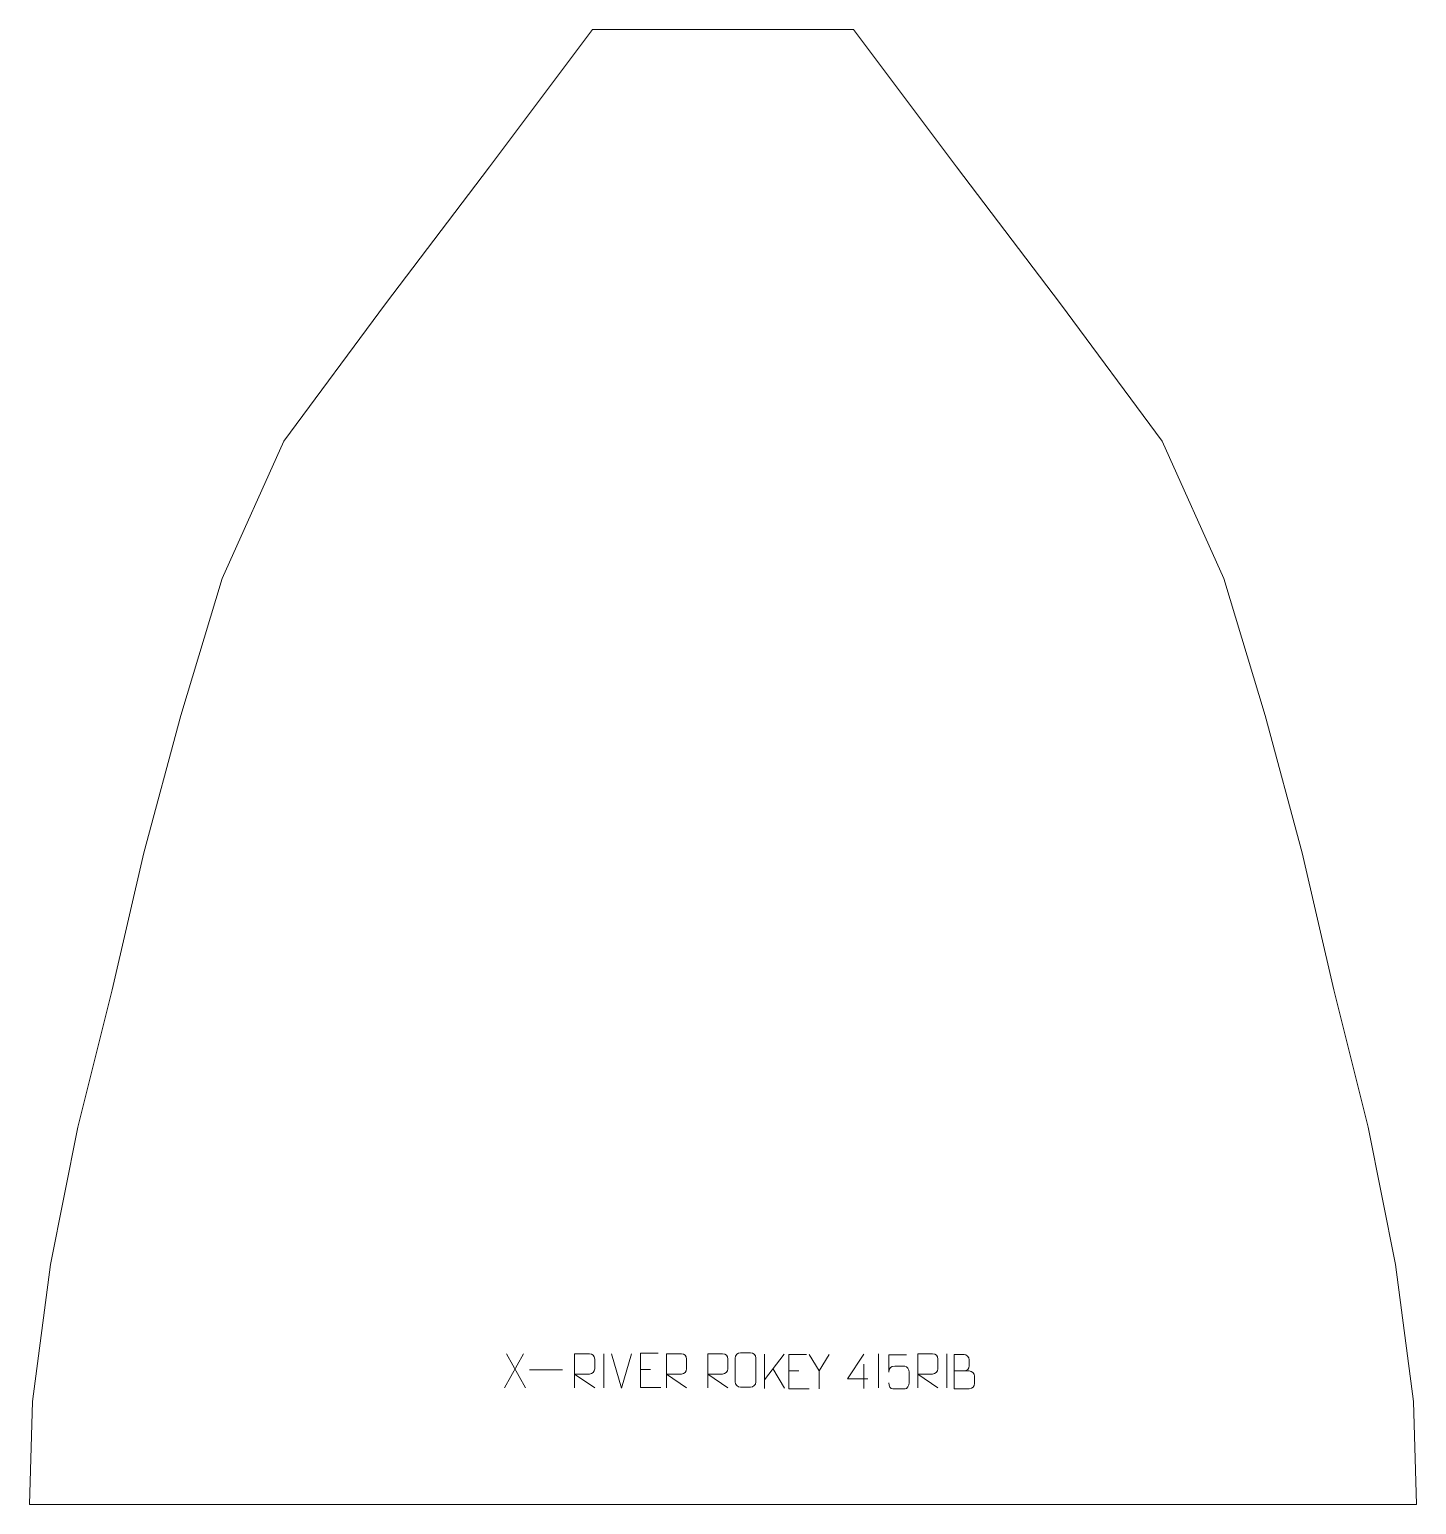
# Model space of a CAD drawing. Header units: millimetres. Extents: x -478 to 533, y 587 to 1662.
import ezdxf

# ---------------------------------------------------------------- set-up
doc = ezdxf.new("R2010")
doc.units = ezdxf.units.MM
doc.header["$MEASUREMENT"] = 0
doc.layers.add('layer 1', color=7, linetype='Continuous')

msp = doc.modelspace()

# ---------------------------------------------------------------- linework, layer by layer
at = {"layer": 'layer 1', "color": 242, "lineweight": 9}
msp.add_open_spline([(-67.3215, 1661.7343), (-67.3215, 1661.7343), (122.6787, 1661.7343), (122.6787, 1661.7343), (122.6787, 1661.7343), (122.6787, 1661.7343), (197.6777, 1561.7347), (197.6777, 1561.7347), (197.6777, 1561.7347), (197.6777, 1561.7347), (273.6783, 1461.7339), (273.6783, 1461.7339), (273.6783, 1461.7339), (273.6783, 1461.7339), (347.6788, 1361.7348), (347.6788, 1361.7348), (347.6788, 1361.7348), (347.6788, 1361.7348), (392.6775, 1261.734), (392.6775, 1261.734), (392.6775, 1261.734), (392.6775, 1261.734), (422.6778, 1161.7345), (422.6778, 1161.7345), (422.6778, 1161.7345), (422.6778, 1161.7345), (449.678, 1061.7353), (449.678, 1061.7353), (449.678, 1061.7353), (449.678, 1061.7353), (472.6782, 961.7345), (472.6782, 961.7345), (472.6782, 961.7345), (472.6782, 961.7345), (497.6784, 861.735), (497.6784, 861.735), (497.6784, 861.735), (497.6784, 861.735), (517.6785, 761.7342), (517.6785, 761.7342), (517.6785, 761.7342), (517.6785, 761.7342), (530.6786, 661.735), (530.6786, 661.735), (530.6786, 661.735), (530.6786, 661.735), (532.929, 586.7344), (532.929, 586.7344), (532.929, 586.7344), (532.929, 586.7344), (-477.5705, 586.7344), (-477.5705, 586.7344), (-477.5705, 586.7344), (-477.5705, 586.7344), (-475.3219, 661.735), (-475.3219, 661.735), (-475.3219, 661.735), (-475.3219, 661.735), (-462.3218, 761.7342), (-462.3218, 761.7342), (-462.3218, 761.7342), (-462.3218, 761.7342), (-442.3216, 861.735), (-442.3216, 861.735), (-442.3216, 861.735), (-442.3216, 861.735), (-417.3214, 961.7345), (-417.3214, 961.7345), (-417.3214, 961.7345), (-417.3214, 961.7345), (-394.3212, 1061.7353), (-394.3212, 1061.7353), (-394.3212, 1061.7353), (-394.3212, 1061.7353), (-367.321, 1161.7345), (-367.321, 1161.7345), (-367.321, 1161.7345), (-367.321, 1161.7345), (-337.3208, 1261.734), (-337.3208, 1261.734), (-337.3208, 1261.734), (-337.3208, 1261.734), (-292.3217, 1361.7348), (-292.3217, 1361.7348), (-292.3217, 1361.7348), (-292.3217, 1361.7348), (-218.3211, 1461.7339), (-218.3211, 1461.7339), (-218.3211, 1461.7339), (-218.3211, 1461.7339), (-142.3221, 1561.7347), (-142.3221, 1561.7347), (-142.3221, 1561.7347), (-142.3221, 1561.7347), (-67.3215, 1661.7343), (-67.3215, 1661.7343)], degree=3, knots=[0, 0, 0, 0, 0.04, 0.04, 0.04, 0.04, 0.08, 0.08, 0.08, 0.08, 0.12, 0.12, 0.12, 0.12, 0.16, 0.16, 0.16, 0.16, 0.2, 0.2, 0.2, 0.2, 0.24, 0.24, 0.24, 0.24, 0.28, 0.28, 0.28, 0.28, 0.32, 0.32, 0.32, 0.32, 0.36, 0.36, 0.36, 0.36, 0.4, 0.4, 0.4, 0.4, 0.44, 0.44, 0.44, 0.44, 0.48, 0.48, 0.48, 0.48, 0.52, 0.52, 0.52, 0.52, 0.56, 0.56, 0.56, 0.56, 0.6, 0.6, 0.6, 0.6, 0.64, 0.64, 0.64, 0.64, 0.68, 0.68, 0.68, 0.68, 0.72, 0.72, 0.72, 0.72, 0.76, 0.76, 0.76, 0.76, 0.8, 0.8, 0.8, 0.8, 0.84, 0.84, 0.84, 0.84, 0.88, 0.88, 0.88, 0.88, 0.92, 0.92, 0.92, 0.92, 1, 1, 1, 1], dxfattribs=at)
at = {"layer": 'layer 1', "color": 250, "lineweight": 9}
for points in [[(-117.7119, 696.6162), (-117.7119, 696.6162), (-131.4525, 671.7204), (-131.4525, 671.7204)], [(-129.9979, 696.6162), (-129.9979, 696.6162), (-116.2573, 671.6627), (-116.2573, 671.6627)], [(-59.1275, 696.6265), (-59.1275, 696.6265), (-59.1275, 671.6524), (-59.1275, 671.6524)], [(-46.251, 671.5852), (-46.251, 671.5852), (-53.5728, 696.5388), (-53.5728, 696.5388)], [(-38.9291, 696.5388), (-38.9291, 696.5388), (-46.2509, 671.5852), (-46.2509, 671.5852)], [(57.872, 696.35), (57.872, 696.35), (57.872, 671.3964), (57.872, 671.3964)], [(72.2482, 696.35), (72.2482, 696.35), (57.872, 677.7103), (57.872, 677.7103)], [(97.6825, 684.062), (97.6825, 684.062), (90.3616, 695.9607), (90.3616, 695.9607)], [(130.1926, 689.0005), (130.1926, 689.0005), (130.1926, 671.3358), (130.1926, 671.3358)], [(140.8725, 696.6265), (140.8725, 696.6265), (140.8725, 671.6524), (140.8725, 671.6524)], [(190.8725, 696.6265), (190.8725, 696.6265), (190.8725, 671.6524), (190.8725, 671.6524)], [(-113.2733, 684.7676), (-113.2733, 684.7676), (-89.2953, 684.7676), (-89.2953, 684.7676)], [(-32.419, 685.062), (-32.419, 685.062), (-25.2509, 685.062), (-25.2509, 685.062)], [(72.5735, 671.4922), (72.5735, 671.4922), (64.103, 685.8058), (64.103, 685.8058)], [(75.6977, 684.062), (75.6977, 684.062), (82.8658, 684.062), (82.8658, 684.062)]]:
    msp.add_open_spline(points, degree=3, dxfattribs=at)
for points, knots in [([(-80.4596, 671.6627), (-80.4596, 671.6627), (-80.4596, 696.6162), (-80.4596, 696.6162), (-80.4596, 696.6162), (-76.8648, 696.6162), (-73.2693, 696.6162), (-69.6741, 696.6162), (-69.6741, 696.6162), (-67.3488, 696.5785), (-65.7915, 695.0885), (-65.7956, 692.7221), (-65.7956, 692.7221), (-65.796, 690.6866), (-65.796, 687.6272), (-65.7956, 685.5912), (-65.7956, 685.5912), (-65.8021, 683.7157), (-67.6144, 681.7739), (-69.6239, 681.7548), (-69.6239, 681.7548), (-69.6239, 681.7548), (-80.4596, 681.7548), (-80.4596, 681.7548), (-80.4596, 681.7548), (-80.4596, 681.7548), (-65.8049, 671.6627), (-65.8049, 671.6627)], [0, 0, 0, 0, 0.125, 0.125, 0.125, 0.125, 0.25, 0.25, 0.25, 0.25, 0.375, 0.375, 0.375, 0.375, 0.5, 0.5, 0.5, 0.5, 0.625, 0.625, 0.625, 0.625, 0.75, 0.75, 0.75, 0.75, 1, 1, 1, 1]), ([(-19.5451, 696.9417), (-19.5451, 696.9417), (-32.419, 696.9417), (-32.419, 696.9417), (-32.419, 696.9417), (-32.419, 696.9417), (-32.419, 671.9881), (-32.419, 671.9881), (-32.419, 671.9881), (-32.419, 671.9881), (-17.5532, 671.9881), (-17.5532, 671.9881)], [0, 0, 0, 0, 0.25, 0.25, 0.25, 0.25, 0.5, 0.5, 0.5, 0.5, 1, 1, 1, 1]), ([(-13.4596, 671.6627), (-13.4596, 671.6627), (-13.4596, 696.6162), (-13.4596, 696.6162), (-13.4596, 696.6162), (-9.8648, 696.6162), (-6.2693, 696.6162), (-2.6741, 696.6162), (-2.6741, 696.6162), (-0.3488, 696.5785), (1.2085, 695.0885), (1.2044, 692.7221), (1.2044, 692.7221), (1.204, 690.6866), (1.204, 687.6272), (1.2044, 685.5912), (1.2044, 685.5912), (1.1979, 683.7157), (-0.6144, 681.7739), (-2.6239, 681.7548), (-2.6239, 681.7548), (-2.6239, 681.7548), (-13.4596, 681.7548), (-13.4596, 681.7548), (-13.4596, 681.7548), (-13.4596, 681.7548), (1.1951, 671.6627), (1.1951, 671.6627)], [0, 0, 0, 0, 0.125, 0.125, 0.125, 0.125, 0.25, 0.25, 0.25, 0.25, 0.375, 0.375, 0.375, 0.375, 0.5, 0.5, 0.5, 0.5, 0.625, 0.625, 0.625, 0.625, 0.75, 0.75, 0.75, 0.75, 1, 1, 1, 1]), ([(16.5404, 671.6627), (16.5404, 671.6627), (16.5404, 696.6162), (16.5404, 696.6162), (16.5404, 696.6162), (20.1352, 696.6162), (23.7307, 696.6162), (27.3259, 696.6162), (27.3259, 696.6162), (29.6512, 696.5785), (31.2085, 695.0885), (31.2044, 692.7221), (31.2044, 692.7221), (31.204, 690.6866), (31.204, 687.6272), (31.2044, 685.5912), (31.2044, 685.5912), (31.1979, 683.7157), (29.3856, 681.7739), (27.3761, 681.7548), (27.3761, 681.7548), (27.3761, 681.7548), (16.5404, 681.7548), (16.5404, 681.7548), (16.5404, 681.7548), (16.5404, 681.7548), (31.1951, 671.6627), (31.1951, 671.6627)], [0, 0, 0, 0, 0.125, 0.125, 0.125, 0.125, 0.25, 0.25, 0.25, 0.25, 0.375, 0.375, 0.375, 0.375, 0.5, 0.5, 0.5, 0.5, 0.625, 0.625, 0.625, 0.625, 0.75, 0.75, 0.75, 0.75, 1, 1, 1, 1]), ([(40.5223, 697.3051), (42.8884, 697.3051), (45.2549, 697.3051), (47.6214, 697.3051), (47.6214, 697.3051), (49.6019, 697.3407), (51.6279, 695.8464), (51.655, 693.4043), (51.655, 693.4043), (51.6546, 687.6469), (51.6546, 681.8891), (51.655, 676.1309), (51.655, 676.1309), (51.5129, 673.8033), (49.8065, 672.321), (47.6214, 672.3102), (47.6214, 672.3102), (45.249, 672.3106), (42.8766, 672.3106), (40.5046, 672.3102), (40.5046, 672.3102), (38.5461, 672.2046), (36.5397, 674.0925), (36.5511, 676.1135), (36.5511, 676.1135), (36.5515, 681.8941), (36.5515, 687.6744), (36.5511, 693.4542), (36.5511, 693.4542), (36.5554, 695.5962), (38.3325, 697.3187), (40.5223, 697.3051)], [0, 0, 0, 0, 0.111111111, 0.111111111, 0.111111111, 0.111111111, 0.222222222, 0.222222222, 0.222222222, 0.222222222, 0.333333333, 0.333333333, 0.333333333, 0.333333333, 0.444444444, 0.444444444, 0.444444444, 0.444444444, 0.555555556, 0.555555556, 0.555555556, 0.555555556, 0.666666667, 0.666666667, 0.666666667, 0.666666667, 0.777777778, 0.777777778, 0.777777778, 0.777777778, 1, 1, 1, 1]), ([(88.5716, 695.9417), (88.5716, 695.9417), (75.6977, 695.9417), (75.6977, 695.9417), (75.6977, 695.9417), (75.6977, 695.9417), (75.6977, 670.9881), (75.6977, 670.9881), (75.6977, 670.9881), (75.6977, 670.9881), (90.5635, 670.9881), (90.5635, 670.9881)], [0, 0, 0, 0, 0.25, 0.25, 0.25, 0.25, 0.5, 0.5, 0.5, 0.5, 1, 1, 1, 1]), ([(105.0049, 695.9607), (105.0049, 695.9607), (97.6825, 684.062), (97.6825, 684.062), (97.6825, 684.062), (97.6825, 684.062), (97.6832, 671.0071), (97.6832, 671.0071)], [0, 0, 0, 0, 0.333333333, 0.333333333, 0.333333333, 0.333333333, 1, 1, 1, 1]), ([(133.1367, 678.2394), (133.1367, 678.2394), (118.315, 678.2394), (118.315, 678.2394), (118.315, 678.2394), (118.315, 678.2394), (130.1926, 696.3099), (130.1926, 696.3099)], [0, 0, 0, 0, 0.333333333, 0.333333333, 0.333333333, 0.333333333, 1, 1, 1, 1]), ([(161.3016, 695.8397), (161.3016, 695.8397), (148.4499, 695.8397), (148.4499, 695.8397), (148.4499, 695.8397), (148.4502, 691.6091), (148.4502, 687.3782), (148.4499, 683.147), (148.4499, 683.147), (148.4496, 686.4571), (150.0806, 687.5289), (152.8926, 687.5894), (152.8926, 687.5894), (155.3322, 687.5897), (157.7717, 687.5897), (160.2109, 687.5894), (160.2109, 687.5894), (161.8607, 687.5962), (163.3356, 685.2157), (163.3641, 683.147), (163.3641, 683.147), (163.3638, 680.5597), (163.3638, 677.9721), (163.3641, 675.3844), (163.3641, 675.3844), (163.4103, 673.425), (161.9109, 670.9887), (160.285, 670.9302), (160.285, 670.9302), (158.3285, 670.9305), (153.4335, 670.9305), (151.4765, 670.9302), (151.4765, 670.9302), (149.631, 670.9214), (148.5239, 672.8862), (148.5031, 675.4373)], [0, 0, 0, 0, 0.1, 0.1, 0.1, 0.1, 0.2, 0.2, 0.2, 0.2, 0.3, 0.3, 0.3, 0.3, 0.4, 0.4, 0.4, 0.4, 0.5, 0.5, 0.5, 0.5, 0.6, 0.6, 0.6, 0.6, 0.7, 0.7, 0.7, 0.7, 0.8, 0.8, 0.8, 0.8, 1, 1, 1, 1]), ([(169.5404, 671.6627), (169.5404, 671.6627), (169.5404, 696.6162), (169.5404, 696.6162), (169.5404, 696.6162), (173.1352, 696.6162), (176.7307, 696.6162), (180.3259, 696.6162), (180.3259, 696.6162), (182.6512, 696.5785), (184.2085, 695.0885), (184.2044, 692.7221), (184.2044, 692.7221), (184.204, 690.6866), (184.204, 687.6272), (184.2044, 685.5912), (184.2044, 685.5912), (184.1979, 683.7157), (182.3856, 681.7739), (180.3761, 681.7548), (180.3761, 681.7548), (180.3761, 681.7548), (169.5404, 681.7548), (169.5404, 681.7548), (169.5404, 681.7548), (169.5404, 681.7548), (184.1951, 671.6627), (184.1951, 671.6627)], [0, 0, 0, 0, 0.125, 0.125, 0.125, 0.125, 0.25, 0.25, 0.25, 0.25, 0.375, 0.375, 0.375, 0.375, 0.5, 0.5, 0.5, 0.5, 0.625, 0.625, 0.625, 0.625, 0.75, 0.75, 0.75, 0.75, 1, 1, 1, 1]), ([(196.1935, 684.0613), (199.8321, 684.0617), (203.4192, 684.0617), (207.0586, 684.0613), (207.0586, 684.0613), (209.034, 684.044), (210.9576, 682.3079), (210.9576, 680.2583), (210.9576, 680.2583), (210.9572, 679.1297), (210.9572, 676.0803), (210.9576, 674.9514), (210.9576, 674.9514), (210.9752, 673.0935), (209.4331, 671.0796), (207.1116, 671.0965), (207.1116, 671.0965), (203.4718, 671.0969), (199.8324, 671.0969), (196.1935, 671.0965), (196.1935, 671.0965), (196.1935, 679.4148), (196.1935, 687.7326), (196.1935, 696.0501), (196.1935, 696.0501), (198.5672, 696.0501), (200.9413, 696.0501), (203.3155, 696.0501), (203.3155, 696.0501), (204.9963, 696.0677), (207.0931, 694.1572), (207.1108, 692.1948), (207.1108, 692.1948), (207.1104, 690.1287), (207.1104, 689.9827), (207.1108, 687.9162), (207.1108, 687.9162), (207.1281, 685.8501), (205.2736, 684.044), (203.2636, 684.0613)], [0, 0, 0, 0, 0.090909091, 0.090909091, 0.090909091, 0.090909091, 0.181818182, 0.181818182, 0.181818182, 0.181818182, 0.272727273, 0.272727273, 0.272727273, 0.272727273, 0.363636364, 0.363636364, 0.363636364, 0.363636364, 0.454545455, 0.454545455, 0.454545455, 0.454545455, 0.545454545, 0.545454545, 0.545454545, 0.545454545, 0.636363636, 0.636363636, 0.636363636, 0.636363636, 0.727272727, 0.727272727, 0.727272727, 0.727272727, 0.818181818, 0.818181818, 0.818181818, 0.818181818, 1, 1, 1, 1])]:
    msp.add_open_spline(points, degree=3, knots=knots, dxfattribs=at)

doc.saveas('drawing.dxf')
